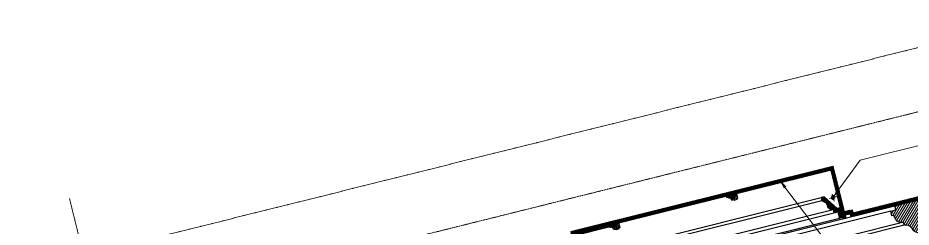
# Model space of a CAD drawing. Header units: inches. Extents: x 122939 to 389145, y 29603 to 574065.
# Drawn here: x 348742 to 354276, y 512353 to 513648 of the extents above; entities that cross this region are included whole.
import ezdxf

# ---------------------------------------------------------------- set-up
doc = ezdxf.new("R2010")
doc.units = ezdxf.units.IN
doc.header["$MEASUREMENT"] = 0
for name, pattern in [('DASHED', [0.75, 0.5, -0.25]), ('HIDDEN', [0.375, 0.25, -0.125]), ('PHANTOM-Z', [69.2, 60, -1.4, 2.5, -1.4, 2.5, -1.4])]:
    doc.linetypes.add(name, pattern=pattern)
for name, color, linetype, lineweight in [('1st floor$0$A-FLOR-HRAL', 4, 'Continuous', 18), ('a-cut', 30, 'PHANTOM-Z', 18), ('A-FLOR-TIL1', 6, 'Continuous', 18), ('A-WALL-HATCH', 8, 'Continuous', 20), ('GRC', 41, 'Continuous', 0), ('GRC Hatch', 253, 'Continuous', 0), ('ID-NOTES', 3, 'Continuous', 0)]:
    doc.layers.add(name, color=color, linetype=linetype, lineweight=lineweight)
for name, color, linetype in [('8', 8, 'Continuous'), ('A-Hidden', 8, 'HIDDEN'), ('gypsum', 31, 'Continuous')]:
    doc.layers.add(name, color=color, linetype=linetype)
doc.styles.add('ZZ-Dim All', font='romans.shx', dxfattribs={"width": 0.8})
doc.dimstyles.new('DIM 0200', dxfattribs={"dimscale": 200, "dimtxt": 1, "dimasz": 0.8, "dimexe": 0.5, "dimexo": 1, "dimgap": 0.4, "dimtad": 1, "dimdec": 0, "dimrnd": 10, "dimdsep": 46, "dimtxsty": 'ZZ-Dim All', "dimblk1": 'ARCHTICK', "dimblk2": 'ARCHTICK', "dimsah": 1, "dimcen": 1, "dimdle": 0.5, "dimclrd": 256, "dimclre": 256, "dimclrt": 256, "dimadec": 0, "dimazin": 2, "dimtfac": 1, "dimtdec": 0, "dimtix": 1, "dimtmove": 2, "dimatfit": 2, "dimfxl": 1, "dimfxlon": 1, "dimtolj": 1, "dimtzin": 0, "dimlwd": -1, "dimlwe": -1, "dimarcsym": 0})

# ---------------------------------------------------------------- blocks, each defined once
blk = doc.blocks.new('half')
at = {"layer": 'GRC Hatch', "lineweight": 0, "ltscale": 5}
h = blk.add_hatch(dxfattribs=at)
h.set_pattern_fill('ANSI31', color=256, scale=30)
h.set_pattern_definition([(135, (111029.2882, -6e-11), (2.65165043, 2.65165043), [])])
h.paths.add_polyline_path([(60617, 11176.5), (60617, 11196.5), (60586.2, 11196.5), (60586.2, 11466.5), (60566.2, 11466.5), (60566.2, 11156.5), (60586.2, 11156.5), (60586.2, 11176.5)])
edge = h.paths.add_edge_path()
edge.add_line((60466.2, 11316.5), (60466.2, 11296.5))
edge.add_arc((60453.7, 11261.1), 37.5, 0.5662, 70.5092, ccw=False)
edge.add_arc((60527, 11261.8), 35.8, 180.5344, 260.6682)
edge.add_line((60521.2, 11226.5), (60521.2, 11206.5))
edge.add_line((60521.2, 11206.5), (60546.2, 11206.5))
edge.add_line((60546.2, 11206.5), (60546.2, 11166.5))
edge.add_line((60546.2, 11166.5), (60566.2, 11166.5))
edge.add_line((60566.2, 11166.5), (60566.2, 11226.5))
edge.add_line((60566.2, 11226.5), (60546.2, 11226.5))
edge.add_line((60546.2, 11226.5), (60486.2, 11316.5))
edge.add_line((60486.2, 11316.5), (60466.2, 11316.5))
at = {"layer": 'gypsum', "ltscale": 5, "elevation": 0}
blk.add_lwpolyline([(60617, 11176.5), (60617, 11196.5), (60586.2, 11196.5), (60586.2, 11466.5), (60566.2, 11466.5), (60566.2, 11156.5), (60586.2, 11156.5), (60586.2, 11176.5), (60617, 11176.5)], dxfattribs=at)
blk.add_lwpolyline([(60466.2, 11316.5), (60466.2, 11296.5, -0.315025), (60491.2, 11261.5, 0.364631), (60521.2, 11226.5), (60521.2, 11206.5), (60546.2, 11206.5), (60546.2, 11166.5), (60566.2, 11166.5), (60566.2, 11226.5), (60546.2, 11226.5), (60486.2, 11316.5)], format="xyb", close=True, dxfattribs=at)
blk = doc.blocks.new('light')
at = {"layer": '1st floor$0$A-FLOR-HRAL'}
h = blk.add_hatch(dxfattribs=at)
h.set_pattern_fill('ANSI31', color=256, style=0)
h.set_pattern_definition([(45, (3.66744, 0), (-0.08838834765, 0.08838834765), [])])
h.paths.add_polyline_path([(50492.3, 1889.6), (50492.3, 1901.7, 0.414214), (50480.2, 1889.6)])
h.paths.add_polyline_path([(50492.3, 1877.5, 0.414214), (50504.4, 1889.6), (50492.3, 1889.6)])
for p, q in [((50471.3, 1889.6), (50515.5, 1889.6)), ((50492.3, 1866.4), (50492.3, 1911.1))]:
    blk.add_line(p, q, dxfattribs=at)
blk.add_circle((50492.3, 1889.6), 12.1, dxfattribs=at)
blk = doc.blocks.new('ceil003')
at = {"layer": '8'}
h = blk.add_hatch(dxfattribs=at)
h.set_pattern_fill('ANSI31', color=256, scale=30, style=0)
h.set_pattern_definition([(45, (-526979.9505, -8484.2517), (-2.65165043, 2.65165043), [])])
h.paths.add_polyline_path([(0, -20), (0, 0), (1674.9, 0), (1674.9, -20)])
h = blk.add_hatch(dxfattribs=at)
h.set_pattern_fill('ANSI31', color=256, scale=30, style=0)
h.set_pattern_definition([(45, (-54370.66, -10452.2095), (-2.65165043, 2.65165043), [])])
h.paths.add_polyline_path([(2174.8, -310), (2174.8, -330), (1705.7, -330), (1705.7, -290), (1725.7, -290), (1725.7, -310)])
at = {"layer": 'A-WALL-HATCH'}
h = blk.add_hatch(dxfattribs=at)
h.set_pattern_fill('ANSI31', color=256, scale=50, angle=-13.9714, style=0)
h.set_pattern_definition([(45, (-55852.499, -57999.7377), (-4.4194174, 4.4194174), [])])
edge = h.paths.add_edge_path()
edge.add_line((302.2, -20), (302.2, -48.4))
edge.add_arc((302.2, -56.2), 7.81, 90, 180)
edge.add_line((294.4, -56.2), (275.6, -56.2))
edge.add_line((275.6, -56.2), (275.6, -49.9))
edge.add_arc((268.6, -45.2), 8.47, 269.2455, 325.8773, ccw=False)
edge.add_arc((268.6, -43.8), 9.83, 200.302, 269.6267, ccw=False)
edge.add_arc((216.3, -61.4), 45.3, 18.1859, 30.0976)
edge.add_arc((246.7, -43.6), 10, 29.3458, 84.0515)
edge.add_arc((243.7, -69.5), 36.1, 83.5292, 91.6247)
edge.add_line((242.7, -33.4), (242.7, -30.4))
edge.add_arc((243.5, -6.5), 23.9, 257.963, 267.9646, ccw=False)
edge.add_arc((239.4, -26.4), 3.65, 198.8512, 256.78, ccw=False)
edge.add_arc((252.4, -20.5), 18, 190.9931, 203.13, ccw=False)
edge.add_line((234.8, -23.9), (231.7, -23.9))
edge.add_line((231.7, -23.9), (231.7, -20))
edge.add_line((231.7, -20), (302.2, -20))
h = blk.add_hatch(dxfattribs=at)
h.set_pattern_fill('ANSI31', color=256, scale=50, angle=-13.9714, style=0)
h.set_pattern_definition([(45, (-55099.768, -57999.7377), (-4.4194174, 4.4194174), [])])
edge = h.paths.add_edge_path()
edge.add_line((1054.9, -20), (1054.9, -48.4))
edge.add_arc((1054.9, -56.2), 7.81, 90, 180)
edge.add_line((1047.1, -56.2), (1028.3, -56.2))
edge.add_line((1028.3, -56.2), (1028.3, -49.9))
edge.add_arc((1021.3, -45.2), 8.47, 269.2455, 325.8773, ccw=False)
edge.add_arc((1021.3, -43.8), 9.83, 200.302, 269.6267, ccw=False)
edge.add_arc((969, -61.4), 45.3, 18.1859, 30.0976)
edge.add_arc((999.5, -43.6), 10, 29.3458, 84.0515)
edge.add_arc((996.4, -69.5), 36.1, 83.5292, 91.6247)
edge.add_line((995.4, -33.4), (995.4, -30.4))
edge.add_arc((996.3, -6.5), 23.9, 257.963, 267.9646, ccw=False)
edge.add_arc((992.1, -26.4), 3.65, 198.8512, 256.78, ccw=False)
edge.add_arc((1005.2, -20.5), 18, 190.9931, 203.13, ccw=False)
edge.add_line((987.5, -23.9), (984.4, -23.9))
edge.add_line((984.4, -23.9), (984.4, -20))
edge.add_line((984.4, -20), (1054.9, -20))
at = {"layer": 'GRC Hatch'}
h = blk.add_hatch(dxfattribs=at)
h.set_pattern_fill('ANSI31', color=256, scale=100, angle=-13.9714)
h.set_pattern_definition([(45, (-97644.68, -30431.668), (-8.8388348, 8.8388348), [])])
edge = h.paths.add_edge_path()
edge.add_line((1985.7, -355.3), (1985.7, -330))
edge.add_line((1985.7, -330), (2174.8, -330))
edge.add_line((2174.8, -330), (2174.8, -544.6))
edge.add_line((2174.8, -544.6), (2149.6, -544.6))
edge.add_line((2149.6, -544.6), (2149.6, -570))
edge.add_line((2149.6, -570), (2120.3, -570))
edge.add_line((2120.3, -570), (2120.3, -544.4))
edge.add_line((2120.3, -544.4), (2101.1, -544.4))
edge.add_line((2101.1, -544.4), (2101.2, -527.8))
edge.add_arc((2098.6, -485.6), 42.3, 192.2157, 273.5377, ccw=False)
edge.add_arc((2010.4, -506.5), 48.3, 14.2548, 42.8437)
edge.add_arc((2014.7, -503.5), 43.2, 43.884, 92.0552)
edge.add_line((2013.2, -460.4), (2013.1, -441.7))
edge.add_arc((2010.3, -402), 39.8, 180.8074, 273.9866, ccw=False)
edge.add_arc((1947.5, -402.8), 23, 0.6191, 29.7575)
edge.add_arc((1955, -399.3), 14.8, 32.3052, 92.8704)
edge.add_line((1954.2, -384.5), (1954.2, -355.3))
edge.add_line((1954.2, -355.3), (1985.7, -355.3))
at = {"layer": 'GRC'}
blk.add_lwpolyline([(0, -20), (0, 0), (1674.9, 0), (1674.9, -20)], close=True, dxfattribs=at)
at = {"layer": 'GRC', "elevation": 0}
blk.add_lwpolyline([(2174.8, -330), (1705.7, -330), (1705.7, -290), (1725.7, -290), (1725.7, -310), (2174.8, -310)], dxfattribs=at)
at = {"layer": 'gypsum', "color": 8}
for p, q in [((242.7, -30.4), (-238.3, -30.4)), ((-227.3, -23.9), (231.7, -23.9))]:
    blk.add_line(p, q, dxfattribs=at)
at = {"layer": 'gypsum', "lineweight": 0}
for points in [[(302.2, -20), (302.2, -48.4, 0.414214), (294.4, -56.2), (275.6, -56.2), (275.6, -49.9, -0.252258), (268.5, -53.7, -0.312062), (259.3, -47.2, 0.052022), (255.5, -38.7, 0.243338), (247.8, -33.6, 0.035338), (242.7, -33.4), (242.7, -30.4, -0.043668), (238.5, -29.9, -0.258286), (235.9, -27.5, -0.053007), (234.8, -23.9), (231.7, -23.9), (231.7, -20), (302.2, -20)], [(1054.9, -20), (1054.9, -48.4, 0.414214), (1047.1, -56.2), (1028.3, -56.2), (1028.3, -49.9, -0.252258), (1021.2, -53.7, -0.312062), (1012.1, -47.2, 0.052022), (1008.2, -38.7, 0.243338), (1000.5, -33.6, 0.035338), (995.4, -33.4), (995.4, -30.4, -0.043668), (991.3, -29.9, -0.258286), (988.7, -27.5, -0.053007), (987.5, -23.9), (984.4, -23.9), (984.4, -20), (1054.9, -20)]]:
    blk.add_lwpolyline(points, format="xyb", dxfattribs=at)
at = {"layer": 'gypsum', "elevation": 0}
blk.add_lwpolyline([(1985.7, -355.3), (1985.7, -330), (2174.8, -330), (2174.8, -544.6), (2149.6, -544.6), (2149.6, -570), (2120.3, -570), (2120.3, -544.4), (2101.1, -544.4), (2101.2, -527.8, -0.370517), (2057.3, -494.5, 0.125394), (2045.9, -473.6, 0.213337), (2013.2, -460.4), (2013.1, -441.7, -0.43056), (1970.5, -402.6, 0.12783), (1967.5, -391.4, 0.270594), (1954.2, -384.5), (1954.2, -355.3)], format="xyb", close=True, dxfattribs=at)
blk.add_blockref('half', (-58911.3, -11486.5, 0))
at = {"layer": 'A-FLOR-TIL1', "xscale": -0.9999999999999994, "rotation": 359.9999999999983}
blk.add_blockref('light', (52120.3, -2076.5, 0), dxfattribs=at)
blk = doc.blocks.new('_ARCHTICK')
at = {"color": 0, "linetype": 'ByBlock', "const_width": 0.15}
blk.add_lwpolyline([(-0.5, -0.5), (0.5, 0.5)], dxfattribs=at)

msp = doc.modelspace()

# ---------------------------------------------------------------- linework, layer by layer
at = {"layer": 'a-cut'}
for p, q in [((348941.222, 512125.574, 0), (354972.51, 513626.148, 0)), ((349061.498, 512529.899, 0.001), (350238.748, 507798.157, 0.001))]:
    msp.add_line(p, q, dxfattribs=at)
at = {"layer": 'A-Hidden', "linetype": 'DASHED', "lineweight": 0, "ltscale": 10}
for p, q in [((348741.644, 511678.654, 0), (356655.626, 513647.64, 0)), ((348869.606, 511164.334, 0), (356783.588, 513133.319, -0.001))]:
    msp.add_line(p, q, dxfattribs=at)
at = {"layer": 'gypsum'}
msp.add_line((350700.22, 511784.665, 0), (353718.043, 512535.494, 0), dxfattribs=at)
at = {"layer": 'gypsum', "color": 8}
for p, q in [((353722.872, 512516.086, 0), (350705.048, 511765.257, 0)), ((354150.278, 512452.12, -0.007), (350326.889, 511500.867, -0.001)), ((350668.576, 511684.048, 0), (353793.145, 512461.436, 0)), ((350658.802, 511619.788, 0), (353831.892, 512409.247, 0)), ((350673.405, 511664.64, 0), (353797.974, 512442.028, 0)), ((354222.88, 512381.142, -0.007), (350321.201, 511410.411, -0.001)), ((354232.862, 512364.374, -0.007), (350322.599, 511391.507, -0.001))]:
    msp.add_line(p, q, dxfattribs=at)
at = {"layer": 'gypsum', "elevation": 0}
msp.add_lwpolyline([(350641.808, 511605.255), (354174.734, 512484.241)], dxfattribs=at)

# ---------------------------------------------------------------- block references
at = {"layer": 'GRC', "rotation": 13.9714232829857}
msp.add_blockref('ceil003', (352168.087, 512325.051, 0), dxfattribs=at)

# ---------------------------------------------------------------- leaders
at = {"layer": 'ID-NOTES'}
for points in [[(353791.981, 512536.525, 0), (353959.551, 512767.082, 0), (355023.634, 513031.824, 0)], [(353459.477, 512646.346, 0), (353893.547, 512076.935, 0), (355227.647, 512408.857, 0)]]:
    msp.add_leader(points, dimstyle='DIM 0200', override={"dimasz": 0.3, "dimtad": 0, "dimclrd": 8}, dxfattribs=at)

doc.saveas('drawing.dxf')
